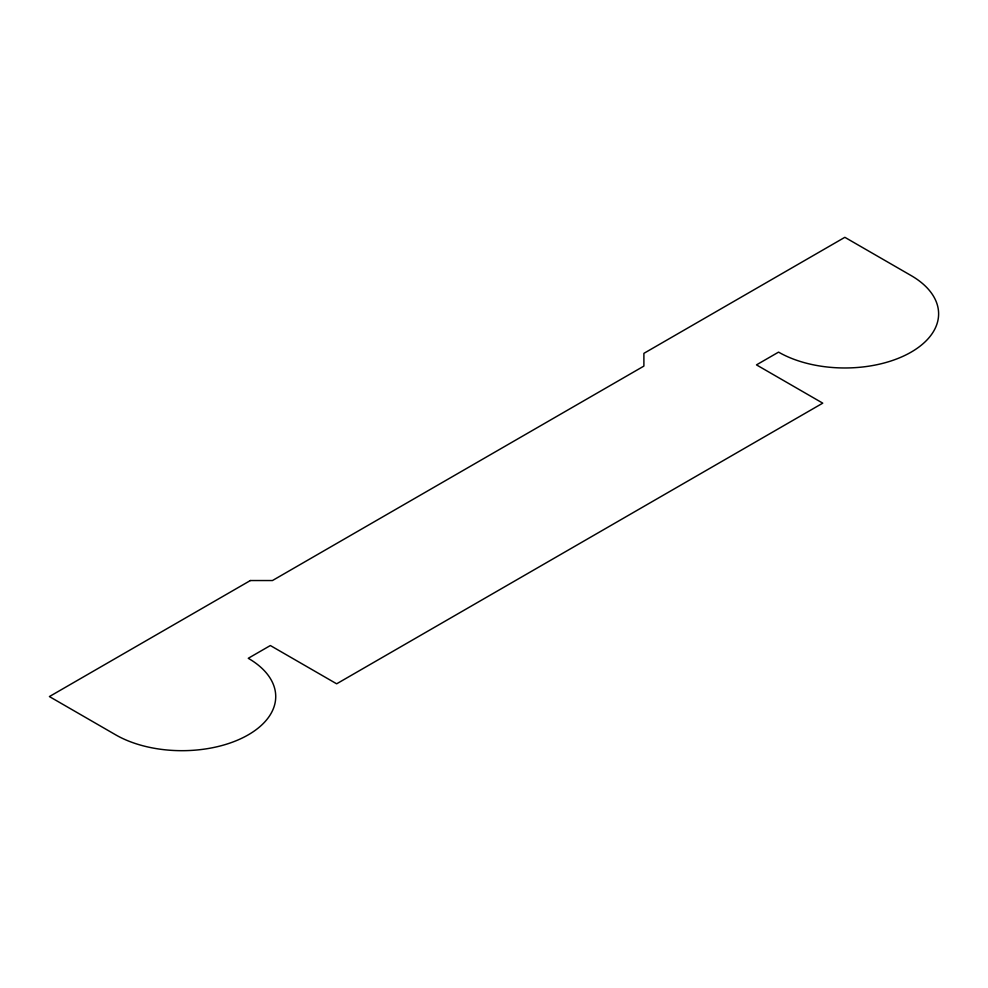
<?xml version="1.0" encoding="UTF-8"?>
<svg xmlns="http://www.w3.org/2000/svg" width="988" height="988" viewBox="0 0 988 988"><rect width="100%" height="100%" fill="white"/><g stroke="black" fill="none" stroke-linecap="round" stroke-linejoin="round"><path stroke-width="1.48" d="M250.372 580.536L49.4 696.565L115.682 734.837A93.749 54.118 0 0 0 248.26 734.837A93.749 54.118 0 0 0 248.26 658.292L270.354 645.535L336.649 683.807L822.757 403.153L756.475 364.881L778.569 352.123A93.749 54.118 0 0 0 911.146 352.123A93.749 54.118 0 0 0 911.146 275.578L844.851 237.318L643.892 353.346L643.892 366.091L272.466 580.536L250.372 580.536"/></g></svg>
